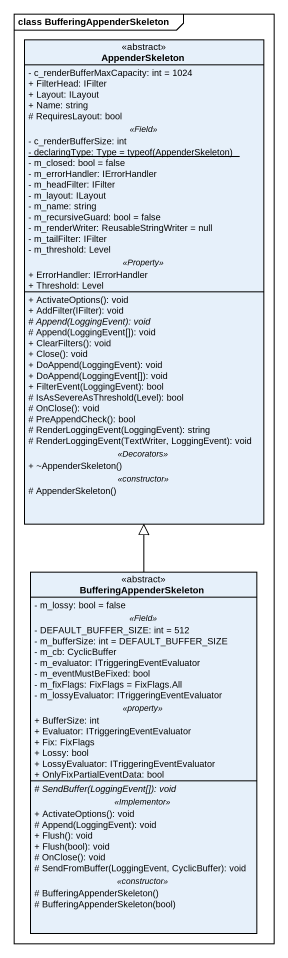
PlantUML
@startuml
mainframe class BufferingAppenderSkeleton
hide circle
hide empty members
skinparam classAttributeIconSize 0
class AppenderSkeleton <<abstract>> {
  - c_renderBufferMaxCapacity: int = 1024
  + FilterHead: IFilter
  + Layout: ILayout
  + Name: string
  # RequiresLayout: bool
  .. <<Field>> ..
  - c_renderBufferSize: int
  {static} {field} - declaringType: Type = typeof(AppenderSkeleton)
  - m_closed: bool = false
  - m_errorHandler: IErrorHandler
  - m_headFilter: IFilter
  - m_layout: ILayout
  - m_name: string
  - m_recursiveGuard: bool = false
  - m_renderWriter: ReusableStringWriter = null
  - m_tailFilter: IFilter
  - m_threshold: Level
  .. <<Property>> ..
  + ErrorHandler: IErrorHandler
  + Threshold: Level
  --
  + ActivateOptions(): void
  + AddFilter(IFilter): void
  {abstract} # Append(LoggingEvent): void
  # Append(LoggingEvent[]): void
  + ClearFilters(): void
  + Close(): void
  + DoAppend(LoggingEvent): void
  + DoAppend(LoggingEvent[]): void
  + FilterEvent(LoggingEvent): bool
  # IsAsSevereAsThreshold(Level): bool
  # OnClose(): void
  # PreAppendCheck(): bool
  # RenderLoggingEvent(LoggingEvent): string
  # RenderLoggingEvent(TextWriter, LoggingEvent): void
  .. <<Decorators>> ..
  + ~AppenderSkeleton()
  .. <<constructor>> ..
  # AppenderSkeleton()
}
class BufferingAppenderSkeleton <<abstract>> {
  - m_lossy: bool = false
  .. <<Field>> ..
  - DEFAULT_BUFFER_SIZE: int = 512
  - m_bufferSize: int = DEFAULT_BUFFER_SIZE
  - m_cb: CyclicBuffer
  - m_evaluator: ITriggeringEventEvaluator
  - m_eventMustBeFixed: bool
  - m_fixFlags: FixFlags = FixFlags.All
  - m_lossyEvaluator: ITriggeringEventEvaluator
  .. <<property>> ..
  + BufferSize: int
  + Evaluator: ITriggeringEventEvaluator
  + Fix: FixFlags
  + Lossy: bool
  + LossyEvaluator: ITriggeringEventEvaluator
  + OnlyFixPartialEventData: bool
  --
  {abstract} # SendBuffer(LoggingEvent[]): void
  .. <<Implementor>> ..
  + ActivateOptions(): void
  # Append(LoggingEvent): void
  + Flush(): void
  + Flush(bool): void
  # OnClose(): void
  # SendFromBuffer(LoggingEvent, CyclicBuffer): void
  .. <<constructor>> ..
  # BufferingAppenderSkeleton()
  # BufferingAppenderSkeleton(bool)
}
BufferingAppenderSkeleton -up-|> AppenderSkeleton
@enduml
